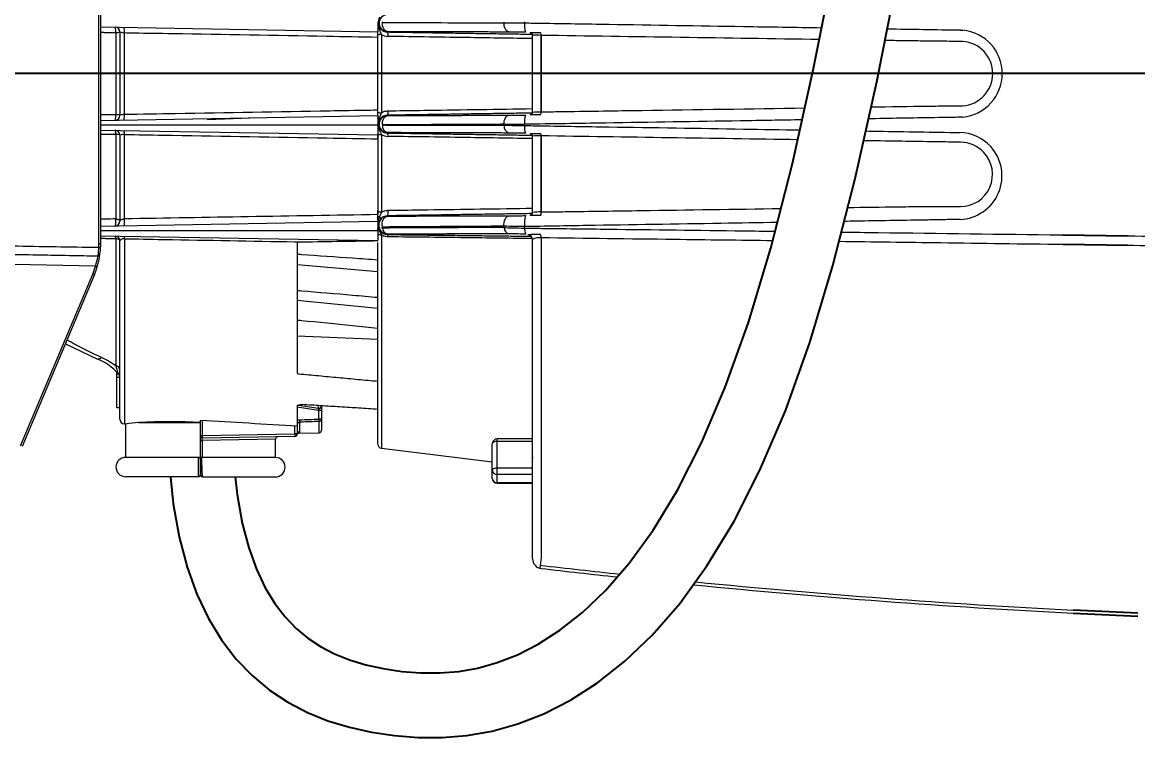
# Model space of a CAD drawing. Header units: inches. Extents: x 1 to 63.1, y 0.7 to 40.3.
# Drawn here: x 5.49 to 12.41, y 8.23 to 12.8 of the extents above; entities that cross this region are included whole.
import ezdxf

# ---------------------------------------------------------------- set-up
doc = ezdxf.new("R2010")
doc.units = ezdxf.units.IN
doc.header["$MEASUREMENT"] = 0
doc.linetypes.add('PHANTOM', pattern=[2.5, 1.25, -0.25, 0.25, -0.25, 0.25, -0.25])
doc.layers.add('DIM', color=1, linetype='Continuous')
doc.layers.add('OBJECT', color=7, linetype='Continuous')
doc.styles.add('Arial', font='arial.ttf')
doc.dimstyles.new('ANSI & Metric .40 Stacked', dxfattribs={"dimscale": 2.666667, "dimtxt": 0.4, "dimasz": 0.5, "dimexe": 0.4, "dimexo": 0.4, "dimgap": 0.133333, "dimtad": 0, "dimtih": 1, "dimtoh": 1, "dimzin": 4, "dimdsep": 46, "dimtxsty": 'Arial', "dimcen": 0.2, "dimadec": 0, "dimazin": 0, "dimtfac": 0.75, "dimtofl": 0, "dimtmove": 0, "dimatfit": 3, "dimfxl": 1, "dimtolj": 1, "dimtzin": 0, "dimarcsym": 0})
doc.dimstyles.new('ANSI .40', dxfattribs={"dimscale": 2.666667, "dimtxt": 0.4, "dimasz": 0.5, "dimexe": 0.4, "dimexo": 0.4, "dimgap": 0.2, "dimtad": 0, "dimtih": 1, "dimtoh": 1, "dimzin": 4, "dimdsep": 46, "dimtxsty": 'Arial', "dimcen": 0.2, "dimadec": 0, "dimazin": 0, "dimtfac": 0.75, "dimtofl": 0, "dimtmove": 0, "dimatfit": 3, "dimfxl": 1, "dimfrac": 1, "dimtolj": 1, "dimtzin": 0, "dimarcsym": 0})

# ---------------------------------------------------------------- blocks, each defined once
blk = doc.blocks.new('*D4')
at = {"layer": 'Defpoints', "color": 0, "transparency": 16777216}
for p in [(13.3715, 26.8592), (3.4215, 12.4782), (13.294, 12.4782)]:
    blk.add_point(p, dxfattribs=at)
at = {"layer": 'DIM', "color": 0, "lineweight": -2, "transparency": 16777216}
for p, q in [((12.9715, 26.8592), (3.0215, 26.8592)), ((3.4215, 26.3592), (3.4215, 20.4592)), ((3.4215, 12.9782), (3.4215, 18.8782)), ((12.894, 12.4782), (3.0215, 12.4782))]:
    blk.add_line(p, q, dxfattribs=at)
at = {"layer": 'DIM', "color": 0, "transparency": 16777216}
for points in [[(3.3381, 26.3592), (3.5048, 26.3592), (3.4215, 26.8592)], [(3.3381, 12.9782), (3.5048, 12.9782), (3.4215, 12.4782)]]:
    blk.add_solid(points, dxfattribs=at)
at = {"layer": 'DIM', "color": 0, "transparency": 16777216, "insert": (3.4215, 19.6687), "char_height": 0.4, "attachment_point": 5, "style": 'Arial'}
blk.add_mtext('\\A1;12.72-14.38\\P[323mm] - [365mm]', dxfattribs=at)
blk = doc.blocks.new('*D5')
at = {"layer": 'Defpoints', "color": 0, "transparency": 16777216}
for p in [(4.574, 12.4782), (13.294, 12.4782), (13.294, 6.8162)]:
    blk.add_point(p, dxfattribs=at)
at = {"layer": 'DIM', "color": 0, "lineweight": -2, "transparency": 16777216}
for p, q in [((4.574, 12.0782), (4.574, 6.4162)), ((13.294, 12.0782), (13.294, 6.4162)), ((5.074, 6.8162), (7.7509, 6.8162)), ((12.794, 6.8162), (10.1171, 6.8162))]:
    blk.add_line(p, q, dxfattribs=at)
at = {"layer": 'DIM', "color": 0, "transparency": 16777216}
for points in [[(5.074, 6.8996), (5.074, 6.7329), (4.574, 6.8162)], [(12.794, 6.8996), (12.794, 6.7329), (13.294, 6.8162)]]:
    blk.add_solid(points, dxfattribs=at)
at = {"layer": 'DIM', "color": 0, "transparency": 16777216, "char_height": 0.4, "attachment_point": 5, "style": 'Arial'}
for s, insert in [('\\A1;8.72', (8.934, 7.1538)), ('\\A1;[222mm]', (8.934, 6.4265))]:
    blk.add_mtext(s, dxfattribs=dict(at, insert=insert))
blk = doc.blocks.new('*D6')
at = {"layer": 'Defpoints', "color": 0, "transparency": 16777216}
for p in [(4.574, 12.4782), (21.2619, 9.8331), (21.2619, 5.3798)]:
    blk.add_point(p, dxfattribs=at)
at = {"layer": 'DIM', "color": 0, "lineweight": -2, "transparency": 16777216}
for p, q in [((4.574, 12.0782), (4.574, 4.9798)), ((21.2619, 9.4331), (21.2619, 4.9798)), ((5.074, 5.3798), (11.7348, 5.3798)), ((20.7619, 5.3798), (14.1011, 5.3798))]:
    blk.add_line(p, q, dxfattribs=at)
at = {"layer": 'DIM', "color": 0, "transparency": 16777216}
for points in [[(5.074, 5.4632), (5.074, 5.2965), (4.574, 5.3798)], [(20.7619, 5.4632), (20.7619, 5.2965), (21.2619, 5.3798)]]:
    blk.add_solid(points, dxfattribs=at)
at = {"layer": 'DIM', "color": 0, "transparency": 16777216, "char_height": 0.4, "attachment_point": 5, "style": 'Arial'}
for s, insert in [('\\A1;16.69', (12.9179, 5.7174)), ('\\A1;[424mm]', (12.9179, 4.9901))]:
    blk.add_mtext(s, dxfattribs=dict(at, insert=insert))
blk = doc.blocks.new('*D7')
at = {"layer": 'Defpoints', "color": 0, "transparency": 16777216}
for p in [(4.574, 12.4787), (39.3574, 5.4831), (39.3574, 3.9434)]:
    blk.add_point(p, dxfattribs=at)
at = {"layer": 'DIM', "color": 0, "lineweight": -2, "transparency": 16777216}
for p, q in [((4.574, 12.0787), (4.574, 3.5434)), ((39.3574, 5.0831), (39.3574, 3.5434)), ((5.074, 3.9434), (20.7826, 3.9434)), ((38.8574, 3.9434), (23.1488, 3.9434))]:
    blk.add_line(p, q, dxfattribs=at)
at = {"layer": 'DIM', "color": 0, "transparency": 16777216}
for points in [[(5.074, 4.0268), (5.074, 3.8601), (4.574, 3.9434)], [(38.8574, 4.0268), (38.8574, 3.8601), (39.3574, 3.9434)]]:
    blk.add_solid(points, dxfattribs=at)
at = {"layer": 'DIM', "color": 0, "transparency": 16777216, "char_height": 0.4, "attachment_point": 5, "style": 'Arial'}
for s, insert in [('\\A1;34.78', (21.9657, 4.2811)), ('\\A1;[884mm]', (21.9657, 3.5537))]:
    blk.add_mtext(s, dxfattribs=dict(at, insert=insert))
blk = doc.blocks.new('*D8')
at = {"layer": 'Defpoints', "color": 0, "transparency": 16777216}
for p in [(4.574, 12.4787), (41.3605, 5.4831), (41.3605, 2.507)]:
    blk.add_point(p, dxfattribs=at)
at = {"layer": 'DIM', "color": 0, "lineweight": -2, "transparency": 16777216}
for p, q in [((4.574, 12.0787), (4.574, 2.107)), ((41.3605, 5.0831), (41.3605, 2.107)), ((5.074, 2.507), (21.7841, 2.507)), ((40.8605, 2.507), (24.1504, 2.507))]:
    blk.add_line(p, q, dxfattribs=at)
at = {"layer": 'DIM', "color": 0, "transparency": 16777216}
for points in [[(5.074, 2.5904), (5.074, 2.4237), (4.574, 2.507)], [(40.8605, 2.5904), (40.8605, 2.4237), (41.3605, 2.507)]]:
    blk.add_solid(points, dxfattribs=at)
at = {"layer": 'DIM', "color": 0, "transparency": 16777216, "char_height": 0.4, "attachment_point": 5, "style": 'Arial'}
for s, insert in [('\\A1;36.79', (22.9672, 2.8447)), ('\\A1;[935mm]', (22.9672, 2.1173))]:
    blk.add_mtext(s, dxfattribs=dict(at, insert=insert))

msp = doc.modelspace()

# ---------------------------------------------------------------- linework, layer by layer
at = {"layer": 'DIM', "linetype": 'PHANTOM'}
msp.add_line((13.114, 12.4782), (2.9515, 12.4782), dxfattribs=at)
at = {"layer": 'OBJECT', "linetype": 'Continuous', "lineweight": 15}
for p, q in [((5.9628, 11.4213), (5.9628, 13.536)), ((5.974, 13.5317), (5.974, 11.4257)), ((5.974, 12.7682), (7.694, 12.7382)), ((6.094, 12.7366), (6.094, 12.2197)), ((7.7541, 12.7384), (7.7541, 12.7364)), ((8.477, 12.7925), (8.477, 12.7982)), ((8.6048, 12.7926), (8.6048, 12.8003)), ((6.0676, 12.733), (6.0676, 12.2233)), ((6.1214, 12.2242), (6.1214, 12.7322)), ((7.694, 12.2382), (7.694, 12.7181)), ((7.7159, 12.7207), (7.7159, 12.2356)), ((8.6393, 12.7309), (8.6393, 12.7314)), ((8.654, 12.24), (8.654, 12.7164)), ((8.7069, 12.241), (8.7069, 12.7153)), ((8.7072, 12.7153), (8.7072, 12.241)), ((5.974, 12.1881), (7.694, 12.2182)), ((6.9014, 12.2012), (6.634, 12.1918)), ((7.7541, 12.218), (7.7541, 12.2199)), ((8.6393, 12.225), (8.6393, 12.2254)), ((5.974, 12.1282), (7.694, 12.0982)), ((7.7541, 12.1123), (7.7541, 12.1099)), ((8.477, 12.1581), (8.477, 12.1638)), ((8.6048, 12.156), (8.6048, 12.1638)), ((6.0676, 12.1019), (6.0676, 11.5768)), ((6.094, 12.0966), (6.094, 11.5641)), ((6.1214, 11.5774), (6.1214, 12.1008)), ((7.694, 12.1049), (7.694, 11.6038)), ((7.7159, 12.1009), (7.7159, 11.6193)), ((8.6393, 12.1045), (8.6393, 12.105)), ((8.654, 11.616), (8.654, 12.09)), ((8.7069, 11.62), (8.7069, 12.0921)), ((8.7072, 12.0921), (8.7072, 11.62)), ((5.9716, 11.5325), (7.694, 11.5625)), ((7.7541, 11.5947), (7.754, 11.5965)), ((8.6393, 11.601), (8.6393, 11.6014)), ((8.477, 11.5238), (8.477, 11.5317)), ((8.6048, 11.5199), (8.6048, 11.5295)), ((5.974, 11.4726), (7.694, 11.4425)), ((6.0676, 11.4554), (6.0676, 10.6665)), ((6.094, 10.3356), (6.094, 11.441)), ((6.1214, 11.4541), (6.1214, 10.3057)), ((7.194, 11.4338), (7.194, 10.6229)), ((7.694, 10.1803), (7.694, 11.4314)), ((7.7159, 11.4774), (7.7159, 10.1555)), ((8.6244, 11.4789), (8.6244, 11.4791)), ((8.654, 9.5379), (8.654, 11.4491)), ((8.707, 11.4597), (8.707, 9.478)), ((5.9425, 11.2848), (5.2233, 11.2974)), ((7.194, 11.2939), (7.694, 11.2502)), ((5.4775, 10.1691), (5.9246, 11.2349)), ((5.9351, 11.2322), (5.4879, 10.1665)), ((7.194, 11.0735), (7.694, 11.0229)), ((5.7551, 10.8033), (5.9509, 10.7098)), ((7.194, 10.8529), (7.694, 10.8321)), ((6.074, 10.4082), (6.074, 10.6256)), ((6.074, 10.5957), (6.0938, 10.5957)), ((6.074, 10.4082), (6.094, 10.4082)), ((7.194, 10.4152), (7.194, 10.2433)), ((7.3249, 10.3887), (7.194, 10.4095)), ((7.2009, 10.4225), (7.3264, 10.4025)), ((7.3264, 10.4025), (7.3264, 10.4192)), ((7.344, 10.3883), (7.328, 10.3883)), ((7.328, 10.3354), (7.328, 10.3883)), ((7.344, 10.4162), (7.344, 10.4156)), ((7.344, 10.3883), (7.344, 10.2662)), ((6.2096, 10.3138), (6.594, 10.3138)), ((6.594, 10.0975), (6.594, 10.329)), ((6.6033, 10.3285), (6.6033, 10.2333)), ((7.2087, 10.3166), (7.2087, 10.2583)), ((7.344, 10.3354), (7.328, 10.3354)), ((7.3293, 10.2512), (7.3293, 10.3209)), ((6.1214, 10.3057), (6.129, 10.3051)), ((6.129, 10.3051), (6.129, 10.0982)), ((6.6033, 10.2333), (7.178, 10.2433)), ((7.178, 10.2433), (7.178, 10.295)), ((7.194, 10.2433), (7.178, 10.2433)), ((7.2081, 10.2491), (7.3293, 10.2512)), ((6.594, 10.2333), (6.6033, 10.2333)), ((6.594, 10.2033), (6.6042, 10.2033)), ((7.1793, 10.2283), (6.6042, 10.2183)), ((7.059, 10.2115), (6.6042, 10.2033)), ((6.6042, 10.2033), (6.6042, 10.0973)), ((7.059, 10.0973), (7.059, 10.2115)), ((8.404, 9.968), (8.404, 10.1826)), ((8.654, 10.2126), (8.434, 10.2126)), ((8.434, 9.938), (8.434, 10.2126)), ((8.654, 10.1976), (8.434, 10.1976)), ((7.7159, 10.1555), (8.404, 10.071)), ((6.579, 10.0982), (6.129, 10.0982)), ((6.599, 10.0973), (6.594, 10.0973)), ((6.594, 10.0973), (6.594, 10.0923)), ((7.059, 10.0973), (6.599, 10.0973)), ((6.579, 9.9782), (6.129, 9.9782)), ((6.6039, 9.9773), (7.059, 9.9773)), ((8.434, 10.033), (8.654, 10.033)), ((8.654, 9.9923), (8.434, 9.9923)), ((8.434, 9.9418), (8.654, 9.9418)), ((8.434, 9.938), (8.654, 9.938)), ((8.654, 9.469), (8.654, 9.4785))]:
    msp.add_line(p, q, dxfattribs=at)
at = {"layer": 'OBJECT'}
for p, q in [((11.9442, 11.4776), (12.3445, 11.4721)), ((12.3461, 11.4122), (11.9458, 11.4176)), ((12.4086, 9.1323), (12.0079, 9.1512)), ((12.0085, 9.1322), (12.4091, 9.1133))]:
    msp.add_line(p, q, dxfattribs=at)
for points in [[(6.809, 9.9773), (6.8208, 9.8671), (6.8525, 9.691), (6.893, 9.5371), (6.9411, 9.4039), (6.9952, 9.2897), (7.0545, 9.1921), (7.1184, 9.1089), (7.1867, 9.0378), (7.26, 8.9769), (7.3391, 8.9246), (7.4248, 8.8799), (7.5179, 8.8423), (7.6187, 8.8116), (7.7271, 8.7879), (7.8423, 8.7711), (7.9604, 8.7619), (8.0783, 8.7614), (8.1961, 8.7708), (8.3146, 8.7915), (8.4353, 8.825), (8.5596, 8.8735), (8.6888, 8.9398), (8.8237, 9.0266), (8.9634, 9.1364), (9.1067, 9.2729), (9.2533, 9.4413), (9.4023, 9.6466), (9.5525, 9.8941), (9.7023, 10.1884), (9.8499, 10.534), (9.9936, 10.9352), (10.1323, 11.3965), (10.2668, 11.9207), (10.398, 12.5091), (10.5272, 13.163)], [(6.4065, 9.9782), (6.4245, 9.8103), (6.4615, 9.6045), (6.5106, 9.418), (6.5712, 9.25), (6.6425, 9.0996), (6.7239, 8.9657), (6.8145, 8.8477), (6.9138, 8.7444), (7.021, 8.6553), (7.1356, 8.5794), (7.2569, 8.5161), (7.3845, 8.4646), (7.5175, 8.4241), (7.6555, 8.3939), (7.7978, 8.3733), (7.9439, 8.3618), (8.0935, 8.3612), (8.2465, 8.3734), (8.4027, 8.4007), (8.5619, 8.4449), (8.724, 8.5082), (8.8888, 8.5927), (9.0561, 8.7003), (9.2256, 8.8336), (9.3962, 8.9961), (9.5667, 9.1919), (9.7359, 9.425), (9.9024, 9.6993), (10.065, 10.0189), (10.2226, 10.3878), (10.3738, 10.81), (10.5179, 11.2891), (10.656, 11.8274), (10.7896, 12.4268), (10.9205, 13.0892)]]:
    msp.add_lwpolyline(points, dxfattribs=at)
at = {"layer": 'OBJECT', "linetype": 'Continuous', "lineweight": 15, "flags": 128}
for points in [[(7.7541, 12.7384), (7.7474, 12.7397), (7.7409, 12.7432), (7.7351, 12.7488), (7.7301, 12.7561), (7.7261, 12.7648), (7.7234, 12.7747), (7.722, 12.7852), (7.722, 12.796)], [(8.5091, 12.7359), (8.5025, 12.7373), (8.4961, 12.7407), (8.4903, 12.7461), (8.4854, 12.7532), (8.4814, 12.7618), (8.4786, 12.7715), (8.4771, 12.7819), (8.477, 12.7925)], [(8.6417, 12.7307), (8.6411, 12.7307), (8.6414, 12.7307), (8.642, 12.7306), (8.643, 12.7303), (8.6454, 12.7294), (8.6484, 12.7276), (8.6491, 12.7268)], [(7.694, 12.2001), (7.6942, 12.201), (7.6947, 12.2019), (7.6956, 12.2029), (7.6969, 12.2037), (7.6985, 12.2045), (7.7004, 12.2053), (7.7026, 12.206), (7.705, 12.2065)], [(7.722, 12.1603), (7.722, 12.1711), (7.7234, 12.1816), (7.7261, 12.1915), (7.7301, 12.2003), (7.7351, 12.2075), (7.7409, 12.2131), (7.7474, 12.2166), (7.7541, 12.218)], [(8.477, 12.1638), (8.4771, 12.1744), (8.4786, 12.1848), (8.4814, 12.1945), (8.4854, 12.2031), (8.4903, 12.2102), (8.4961, 12.2156), (8.5025, 12.2191), (8.5091, 12.2204)], [(7.694, 11.6284), (7.6944, 11.6268), (7.6956, 11.6252), (7.6976, 11.6237), (7.7003, 11.6223), (7.7036, 11.6212), (7.7074, 11.6203), (7.7115, 11.6196), (7.7159, 11.6193)], [(6.0676, 11.5768), (6.073, 11.5763), (6.078, 11.5754), (6.0825, 11.5742), (6.0865, 11.5726), (6.0897, 11.5707), (6.092, 11.5686), (6.0935, 11.5664), (6.094, 11.5641)], [(7.705, 11.5905), (7.7068, 11.5882), (7.7083, 11.5859), (7.7095, 11.5837), (7.7104, 11.5817), (7.7109, 11.5798), (7.7111, 11.5782), (7.7109, 11.5768), (7.7103, 11.5756)], [(7.722, 11.5268), (7.7205, 11.5387), (7.7208, 11.5508), (7.723, 11.5624), (7.7269, 11.5729), (7.7322, 11.5819), (7.7388, 11.5887), (7.7462, 11.5931), (7.7541, 11.5947)], [(8.477, 11.5317), (8.476, 11.5433), (8.4768, 11.5549), (8.4791, 11.566), (8.483, 11.576), (8.4882, 11.5845), (8.4946, 11.5909), (8.5016, 11.595), (8.5091, 11.5966)], [(5.974, 11.4257), (5.9738, 11.4247), (5.9731, 11.4239), (5.972, 11.4231), (5.9706, 11.4224), (5.9689, 11.4218), (5.967, 11.4215), (5.9649, 11.4213), (5.9628, 11.4213)], [(6.0676, 11.4554), (6.073, 11.4549), (6.078, 11.4539), (6.0825, 11.4524), (6.0865, 11.4506), (6.0897, 11.4485), (6.092, 11.4461), (6.0935, 11.4436), (6.094, 11.441)], [(7.694, 11.4881), (7.6944, 11.4862), (7.6956, 11.4843), (7.6976, 11.4825), (7.7003, 11.481), (7.7036, 11.4796), (7.7074, 11.4786), (7.7115, 11.4778), (7.7159, 11.4774)], [(5.9736, 11.4052), (5.9733, 11.4043), (5.9726, 11.4034), (5.9716, 11.4026), (5.9701, 11.402), (5.9684, 11.4015), (5.9665, 11.4012), (5.9645, 11.4011), (5.9624, 11.4012)], [(8.434, 10.1976), (8.4281, 10.1973), (8.4225, 10.1965), (8.4173, 10.1951), (8.4128, 10.1932), (8.409, 10.191), (8.4063, 10.1884), (8.4046, 10.1855), (8.404, 10.1826)], [(8.404, 10.018), (8.4046, 10.021), (8.4063, 10.0238), (8.409, 10.0264), (8.4128, 10.0287), (8.4173, 10.0305), (8.4225, 10.0319), (8.4281, 10.0328), (8.434, 10.033)]]:
    msp.add_lwpolyline(points, dxfattribs=at)
at = {"layer": 'OBJECT', "linetype": 'Continuous', "lineweight": 15}
for centre, radius, start, end in [((7.7854, 12.7888), 0.0894, 154.10744, 205.89256), ((7.7546, 12.7914), 0.0547, 142.86672, 217.23108), ((7.755, 12.7912), 0.0529, 90.99437, 269.00566), ((6.064, 12.7366), 0.03, 0, 89), ((5.9956, 12.7432), 0.0728, 351.93303, 18.72217), ((6.0736, 12.7879), 0.0552, 263.83706, 291.70891), ((6.1166, 12.7893), 0.0573, 246.75799, 274.78168), ((6.0232, 12.7428), 0.0988, 353.79606, 13.34978), ((7.6973, 12.7616), 0.0141, 303.07304, 346.37546), ((7.7549, 12.7914), 0.055, 216.99996, 269.17844), ((7.722, 12.7964), 0.000367, 90.87425, 269.13014), ((7.6955, 12.717), 0.0618, 352.53316, 18.33084), ((8.737, 12.7756), 0.1333, 172.70588, 197.78278), ((11.297, 12.4782), 0.2711, 275.69795, 84.30205), ((7.711, 12.6685), 0.0524, 84.56359, 108.89874), ((7.7579, 12.7895), 0.0806, 238.63892, 269.16019), ((8.6749, 11.5868), 1.1451, 88.47608, 91.78421), ((8.639, 12.7164), 0.015, 0.00426, 89.00462), ((8.639, 12.7159), 0.015, 47.34793, 89.001), ((8.639, 12.7159), 0.015, 0.00118, 47.34799), ((8.5383, 5.3782), 7.3391, 88.68353, 89.09647), ((8.6751, 12.7199), 0.0324, 351.87017, 20.9684), ((8.6699, 12.72), 0.0373, 352.78065, 17.93848), ((8.7051, 12.9008), 0.1855, 270.53967, 270.63294), ((11.3089, 12.4782), 0.2001, 273.92589, 86.07411), ((5.9956, 12.2131), 0.0728, 341.27783, 8.06697), ((6.064, 12.2197), 0.03, 271, 0), ((6.0736, 12.1684), 0.0552, 68.29109, 96.16294), ((6.1177, 12.1606), 0.0637, 86.64825, 111.81209), ((6.0232, 12.2135), 0.0988, 346.65022, 6.20394), ((7.711, 12.2878), 0.0524, 251.10126, 275.43641), ((7.7859, 12.1675), 0.0898, 154.2462, 205.7538), ((7.7546, 12.1649), 0.0548, 142.77715, 217.12504), ((7.755, 12.1651), 0.0529, 90.99434, 269.00563), ((7.6973, 12.1947), 0.0141, 13.62454, 56.92696), ((7.7549, 12.165), 0.055, 90.82213, 142.99946), ((7.6955, 12.2394), 0.0618, 341.66916, 7.46684), ((8.737, 12.1807), 0.1333, 162.21722, 187.29412), ((8.639, 12.24), 0.015, 270.99538, 359.99574), ((8.639, 12.2404), 0.015, 270.9982, 325.62699), ((8.6742, 13.0455), 0.8213, 267.56332, 272.17639), ((8.6394, 12.2395), 0.014, 277.32265, 327.64784), ((8.639, 12.2404), 0.015, 325.6282, 359.9995), ((8.539, 19.5383), 7.2992, 270.9024, 271.3176), ((8.6751, 12.2364), 0.0324, 339.0316, 8.12983), ((8.6699, 12.2363), 0.0373, 342.06152, 7.21935), ((8.7051, 12.0555), 0.1855, 89.36706, 89.46033), ((6.064, 12.0966), 0.03, 0, 89), ((6.0174, 12.1081), 0.0506, 352.99384, 21.46955), ((6.0519, 12.1075), 0.0698, 354.54521, 15.09238), ((7.7081, 12.1425), 0.0144, 189.56784, 257.20933), ((7.7188, 12.1113), 0.0221, 111.00876, 128.87338), ((7.7549, 12.1649), 0.055, 216.90256, 269.17422), ((7.722, 12.16), 0.000367, 90.90048, 269.09514), ((7.7664, 12.1552), 0.0446, 174.34523, 254.00451), ((8.5218, 12.1531), 0.0451, 173.56853, 253.67942), ((8.7103, 12.144), 0.1062, 173.47868, 199.31224), ((11.3005, 11.8486), 0.2644, 42.00024, 88.98378), ((6.0734, 12.0625), 0.0399, 58.90527, 98.30713), ((6.1135, 12.0614), 0.0402, 78.63575, 118.94486), ((7.7111, 12.1363), 0.0358, 241.40718, 277.78469), ((7.7579, 12.1697), 0.0806, 238.62681, 269.13401), ((7.7123, 12.0941), 0.0447, 353.53882, 20.73774), ((8.675, 10.9649), 1.1406, 88.4761, 91.79727), ((8.639, 12.09), 0.015, 0.00426, 89.00462), ((8.639, 12.0895), 0.015, 47.22099, 89.001), ((8.64, 12.0921), 0.0123, 42.6808, 84.76119), ((8.639, 12.0895), 0.015, 0.00118, 47.22103), ((8.6904, 11.8361), 0.2565, 86.3192, 98.16436), ((8.6821, 12.0952), 0.0253, 352.78392, 23.04058), ((8.6779, 12.0953), 0.0291, 353.54883, 19.67956), ((8.7051, 11.9781), 0.114, 88.96969, 89.1215), ((11.3069, 11.8511), 0.2019, 43.17739, 89.28421), ((11.2965, 11.8444), 0.2702, 272.13233, 42.07417), ((11.3084, 11.8529), 0.1996, 269.93679, 43.10852), ((7.685, 11.6189), 0.0726, 342.0235, 9.20284), ((5.9836, 11.5615), 0.0854, 341.2821, 10.32908), ((6.064, 11.5641), 0.03, 271, 0), ((6.008, 11.5618), 0.1145, 346.49587, 7.85545), ((7.7032, 11.5451), 0.0454, 87.76178, 101.68604), ((7.7913, 11.546), 0.0971, 152.74248, 207.25752), ((7.7543, 11.5384), 0.0576, 139.75778, 219.95259), ((7.755, 11.539), 0.0557, 90.94817, 269.03558), ((7.7549, 11.5384), 0.058, 90.80729, 140.16877), ((8.7559, 11.552), 0.1527, 162.64445, 188.46336), ((8.639, 11.6164), 0.015, 270.99538, 359.99574), ((8.639, 11.616), 0.015, 270.99538, 359.99574), ((8.6747, 12.3878), 0.7877, 267.41893, 272.22907), ((8.6394, 11.6156), 0.0141, 277.54968, 327.6621), ((8.6431, 11.615), 0.0107, 319.56162, 7.39919), ((8.7016, 11.3416), 0.2785, 88.91183, 99.84193), ((8.6701, 11.6138), 0.0376, 339.72354, 9.47235), ((8.6641, 11.6137), 0.0433, 342.59713, 8.3892), ((8.7051, 11.5687), 0.0514, 87.71097, 88.04802), ((7.7129, 11.5187), 0.0189, 182.93249, 245.30744), ((7.7074, 11.4968), 0.00532, 59.39276, 117.18694), ((7.7549, 11.5384), 0.058, 219.54303, 269.17403), ((7.722, 11.5235), 0.0033, 90.86754, 265.99113), ((9.6378, -309.9792), 321.5052, 90.206872, 90.341465), ((7.7623, 11.523), 0.0406, 183.96688, 258.3488), ((8.5187, 11.5244), 0.0417, 180.80822, 256.97318), ((8.6799, 11.5122), 0.0755, 174.18401, 202.68793), ((6.064, 11.441), 0.03, 0, 89), ((6.0418, 11.4583), 0.0261, 353.63787, 29.12104), ((6.085, 11.4574), 0.0365, 354.79014, 20.18723), ((7.7307, 11.4687), 0.026, 354.29903, 26.50573), ((8.6731, 10.1247), 1.3552, 88.69546, 92.05884), ((8.624, 11.4491), 0.03, 0.00428, 89.1823), ((8.6238, 11.4488), 0.0302, 359.70404, 88.87755), ((8.6956, 11.3791), 0.0814, 81.9287, 120.71381), ((8.6667, 11.4637), 0.0405, 354.34157, 23.11838), ((5.474, 11.4257), 0.5, 337.24, 357.65487), ((5.959, 11.3559), 0.01, 269, 351.81761), ((5.4728, 11.4245), 0.49, 337.24, 343.44278), ((4.983, 11.5746), 1.0022, 343.19179, 346.80908), ((5.9507, 11.3027), 0.0197, 245.23096, 277.50519), ((5.9342, 11.2507), 0.0185, 238.74932, 272.6715), ((5.8383, 10.4095), 0.3203, 39.733, 69.49841), ((5.9589, 10.7368), 0.0282, 253.43258, 317.54924), ((6.0665, 10.6391), 0.0275, 4.01383, 87.71145), ((6.064, 10.5922), 0.03, 0.03208, 43.1668), ((7.2088, 10.4089), 0.1178, 350.1014, 356.70511), ((7.3293, 10.4162), 0.0279, 260.93766, 267.38819), ((7.3269, 10.4196), 0.0172, 268.51205, 5.2985), ((7.3284, 10.4179), 0.0156, 262.76709, 1.08359), ((7.3294, 10.4165), 0.0146, 258.3809, 356.6686), ((7.3394, 10.4023), 0.013, 179.29849, 180.70151), ((7.2779, 10.3897), 0.0502, 358.4892, 14.40212), ((6.124, 10.3356), 0.03, 180, 265), ((6.4074, 8.1054), 2.2172, 95.11823, 97.21284), ((6.4018, 6.7117), 3.6072, 86.94555, 93.05445), ((7.2105, 10.3002), 0.0165, 96.16608, 181.6213), ((7.3002, 10.3318), 0.0927, 180.42585, 189.4508), ((7.4213, 10.3361), 0.0933, 180.46468, 189.42218), ((7.3292, 10.3356), 0.0148, 270.06621, 359.07933), ((7.2355, 10.2406), 0.0575, 177.27291, 192.30055), ((7.179, 10.2433), 0.015, 271, 0), ((7.2071, 10.2344), 0.0145, 86.02597, 159.8874), ((7.209, 10.2433), 0.015, 90.87728, 179.88237), ((7.329, 10.2662), 0.015, 271, 0), ((6.604, 10.2283), 0.01, 180, 271), ((6.6853, 10.2303), 0.082, 177.93903, 188.44843), ((6.3186, 10.2099), 0.2857, 358.66912, 1.67671), ((7.074, 10.2115), 0.015, 91, 181.2172), ((7.719, 10.1803), 0.025, 180, 263), ((8.434, 10.1826), 0.03, 90, 180), ((6.129, 10.0382), 0.06, 90, 270), ((9.321, 10.0382), 2.7427, 178.74648, 181.25352), ((6.579, 10.0832), 0.015, 359.99999, 89.99753), ((6.599, 10.0923), 0.00497, 89.61573, 180.39306), ((7.059, 10.0373), 0.06, 270, 90), ((6.579, 9.9932), 0.015, 270, 0), ((6.6045, 9.9881), 0.0105, 179.32799, 266.50288), ((8.432, 10.0204), 0.0281, 184.73619, 274.05856), ((8.434, 9.968), 0.03, 180, 270), ((8.4322, 9.9701), 0.0283, 184.08327, 273.57054), ((8.714, 9.469), 0.06, 180, 263.32684), ((16.396, 8.5647), 7.7431, 173.22641, 173.72696), ((14.587, 59.5857), 50.5004, 263.30723, 263.87048), ((14.594, 59.7262), 50.66, 263.32684, 263.86442), ((14.594, 59.7262), 50.66, 264.40053, 267.07453), ((14.587, 59.5857), 50.5004, 264.40559, 267.07262)]:
    msp.add_arc(centre, radius, start, end, dxfattribs=at)
for centre, major_axis, ratio, start_param, end_param in [((23.9053, 12.4782), (30.3646, 0), 0.08615, 4.105744, 4.129601), ((-10.6975, 12.4381), (37.4371, 0), 0.064085, 5.211071, 5.21474)]:
    msp.add_ellipse(centre, major_axis=major_axis, ratio=ratio, start_param=start_param, end_param=end_param, dxfattribs=at)
for points, degree in [([(5.974, 12.7346), (6.0676, 12.733)], 1), ([(7.694, 12.7181), (7.694, 12.7382)], 1), ([(8.5091, 12.7359), (7.7541, 12.7384)], 1), ([(7.7541, 12.7364), (8.6522, 12.7227)], 1), ([(10.8547, 12.7563), (11.0049, 12.7538), (11.1551, 12.7514), (11.3052, 12.7489)], 3), ([(11.3052, 12.7489), (11.3239, 12.7479)], 1), ([(10.4337, 12.6897), (9.8582, 12.6982), (9.2827, 12.7068), (8.7072, 12.7153)], 3), ([(11.3226, 12.6778), (11.3086, 12.6783)], 1), ([(10.755, 12.2714), (10.8714, 12.2732), (10.9877, 12.2749), (11.1041, 12.2766)], 3), ([(11.3086, 12.2781), (11.3226, 12.2785)], 1), ([(7.6917, 12.1996), (7.694, 12.1995)], 1), ([(8.6499, 12.2336), (7.7541, 12.2199)], 1), ([(7.7541, 12.218), (8.5091, 12.2204)], 1), ([(11.3239, 12.2084), (11.3052, 12.2075)], 1), ([(8.5091, 12.1098), (7.7541, 12.1123)], 1), ([(5.974, 12.1036), (6.0676, 12.1019)], 1), ([(7.7541, 12.1099), (8.6523, 12.0962)], 1), ([(10.2997, 12.0681), (9.7689, 12.0761), (9.238, 12.0841), (8.7072, 12.0921)], 3), ([(11.3094, 12.053), (11.2774, 12.0534)], 1), ([(10.6099, 11.6478), (10.7132, 11.6493), (10.8165, 11.6508), (10.9197, 11.6523)], 3), ([(11.1868, 11.6537), (11.3081, 11.6533)], 1), ([(7.694, 11.5918), (7.6977, 11.5916)], 1), ([(7.694, 11.5734), (7.694, 11.5896)], 1), ([(8.6491, 11.61), (7.754, 11.5965)], 1), ([(7.7541, 11.5947), (8.5091, 11.5966)], 1), ([(5.9624, 11.4012), (5.9628, 11.4213)], 1), ([(5.974, 11.4257), (5.9736, 11.4052)], 1), ([(5.974, 11.4571), (6.0676, 11.4554)], 1), ([(7.194, 11.4338), (7.2295, 11.4344)], 1), ([(7.7541, 11.4833), (7.754, 11.4803)], 1), ([(7.754, 11.4803), (8.6453, 11.4696)], 1), ([(8.5093, 11.4838), (7.7541, 11.4833)], 1), ([(12.3445, 11.4721), (12.5879, 11.4688), (12.8313, 11.4655), (13.0748, 11.4621)], 3), ([(5.9588, 11.3459), (5.2379, 11.3585)], 1), ([(6.0862, 10.6158), (6.0874, 10.6137)], 1), ([(7.2037, 10.6164), (7.694, 10.5707)], 1), ([(7.694, 10.3961), (7.2231, 10.4257)], 1), ([(6.599, 10.0973), (6.5991, 10.0951)], 1), ([(6.6039, 9.9781), (6.6039, 9.9786)], 1)]:
    msp.add_open_spline(points, degree=degree, dxfattribs=at)
for points, knots in [([(7.694, 12.7982), (7.694, 12.7919), (7.694, 12.779), (7.694, 12.7612), (7.694, 12.7472), (7.694, 12.7394), (7.694, 12.7385), (7.694, 12.7382)], [0, 0, 0, 0, 0.19834, 0.412972, 0.627088, 0.843128, 1, 1, 1, 1]), ([(7.694, 12.7053), (7.694, 12.7086), (7.694, 12.7154), (7.694, 12.7248), (7.694, 12.7323), (7.694, 12.7372), (7.694, 12.7379), (7.694, 12.7382)], [0, 0, 0, 0, 0.201236, 0.402473, 0.603771, 0.805625, 1, 1, 1, 1]), ([(7.705, 12.7498), (7.7064, 12.7461), (7.71, 12.7364), (7.7137, 12.7267), (7.7159, 12.7207)], [0, 0, 0, 0, 0.385361, 1, 1, 1, 1]), ([(7.722, 12.796), (7.7491, 12.7959), (7.8846, 12.7952), (8.1363, 12.794), (8.3609, 12.793), (8.477, 12.7925)], [0, 0, 0, 0, 0.107776, 0.53888, 1, 1, 1, 1]), ([(8.477, 12.7925), (8.4923, 12.7927), (8.5306, 12.7931), (8.577, 12.7927), (8.6048, 12.7926)], [0, 0, 0, 0, 0.401221, 1, 1, 1, 1]), ([(8.6101, 12.7349), (8.5881, 12.7352), (8.5514, 12.7357), (8.5212, 12.7359), (8.5091, 12.7359)], [0, 0, 0, 0, 0.598696, 1, 1, 1, 1]), ([(8.6048, 12.7926), (8.6395, 12.792), (8.8132, 12.7893), (9.2653, 12.7821), (9.845, 12.7728), (10.286, 12.7656), (10.4482, 12.763)], [0, 0, 0, 0, 0.038703, 0.1935163, 0.5031947, 0.6831604, 0.6831604, 0.6831604, 0.6831604]), ([(6.1214, 12.7322), (6.1413, 12.7318), (6.2409, 12.7301), (6.6591, 12.723), (7.1634, 12.7143), (7.588, 12.7071), (7.694, 12.7053)], [0, 0, 0, 0, 0.037994, 0.189972, 0.797883, 1, 1, 1, 1]), ([(8.654, 12.6955), (8.5258, 12.6974), (8.2267, 12.7019), (7.9276, 12.7064), (7.7567, 12.7089)], [0, 0, 0, 0, 0.428526, 1, 1, 1, 1]), ([(8.6412, 12.7307), (8.6407, 12.7307), (8.6394, 12.7308), (8.6393, 12.7309), (8.6393, 12.7309)], [0, 0, 0, 0, 0.370207, 1, 1, 1, 1]), ([(11.1041, 12.6797), (11.0942, 12.6798), (11.0447, 12.6806), (10.9568, 12.6819), (10.8788, 12.683), (10.8404, 12.6836)], [0, 0, 0, 0, 0.0123915, 0.0619574, 0.1100135, 0.1100135, 0.1100135, 0.1100135]), ([(11.3086, 12.6783), (11.264, 12.6783), (11.1959, 12.6784), (11.1277, 12.6794), (11.1041, 12.6797)], [0, 0, 0, 0, 0.653616, 1, 1, 1, 1]), ([(7.694, 12.2511), (7.6741, 12.2507), (7.5745, 12.249), (7.1562, 12.2419), (6.6519, 12.2332), (6.2273, 12.226), (6.1214, 12.2242)], [0, 0, 0, 0, 0.037994, 0.189972, 0.797883, 1, 1, 1, 1]), ([(7.694, 12.2182), (7.694, 12.2185), (7.694, 12.2192), (7.694, 12.2244), (7.694, 12.232), (7.694, 12.2413), (7.694, 12.2479), (7.694, 12.2511)], [0, 0, 0, 0, 0.203185, 0.40639, 0.609063, 0.81092, 1, 1, 1, 1]), ([(7.7567, 12.2474), (7.7732, 12.2476), (7.8559, 12.2489), (8.155, 12.2534), (8.4376, 12.2576), (8.654, 12.2609)], [0, 0, 0, 0, 0.055289, 0.276444, 1, 1, 1, 1]), ([(8.7072, 12.241), (8.7171, 12.2411), (8.7666, 12.2419), (8.9745, 12.245), (9.5101, 12.2529), (10.0061, 12.2603), (10.3437, 12.2653)], [0, 0, 0, 0, 0.0123915, 0.0619574, 0.2602213, 0.6827623, 0.6827623, 0.6827623, 0.6827623]), ([(11.1041, 12.2766), (11.1486, 12.2772), (11.2168, 12.278), (11.285, 12.2781), (11.3086, 12.2781)], [0, 0, 0, 0, 0.653613, 1, 1, 1, 1]), ([(6.0676, 12.2233), (6.0478, 12.223), (6.0166, 12.2224), (5.9854, 12.2219), (5.974, 12.2217)], [0, 0, 0, 0, 0.635541, 1, 1, 1, 1]), ([(7.694, 12.2169), (7.694, 12.2201), (7.694, 12.2271), (7.694, 12.2343), (7.694, 12.2382)], [0, 0, 0, 0, 0.458218, 1, 1, 1, 1]), ([(7.694, 12.2182), (7.694, 12.2176), (7.694, 12.2164), (7.694, 12.2068), (7.694, 12.1919), (7.694, 12.1748), (7.694, 12.1631), (7.694, 12.1582)], [0, 0, 0, 0, 0.19834, 0.412972, 0.627088, 0.843128, 1, 1, 1, 1]), ([(7.7159, 12.2356), (7.715, 12.233), (7.7115, 12.2233), (7.7077, 12.2136), (7.705, 12.2065)], [0, 0, 0, 0, 0.265775, 1, 1, 1, 1]), ([(7.7159, 12.2356), (7.7206, 12.2381), (7.7332, 12.245), (7.7476, 12.2465), (7.7567, 12.2474)], [0, 0, 0, 0, 0.367572, 1, 1, 1, 1]), ([(8.5091, 12.2204), (8.5277, 12.2205), (8.5587, 12.2207), (8.5954, 12.2212), (8.6101, 12.2214)], [0, 0, 0, 0, 0.598724, 1, 1, 1, 1]), ([(10.3272, 12.1914), (10.1996, 12.1893), (9.7932, 12.1827), (9.2189, 12.1735), (8.7728, 12.1664), (8.6048, 12.1638)], [0.3616138, 0.3616138, 0.3616138, 0.3616138, 0.5031946, 0.8128728, 1, 1, 1, 1]), ([(8.6393, 12.2254), (8.6393, 12.2255), (8.6394, 12.2255), (8.6411, 12.2256), (8.6412, 12.2256)], [0, 0, 0, 0, 0.951351, 1, 1, 1, 1]), ([(11.3052, 12.2075), (11.2703, 12.2069), (11.0957, 12.204), (10.9069, 12.2009), (10.753, 12.1983), (10.7386, 12.1981)], [0, 0, 0, 0, 0.038703, 0.1935163, 0.2094173, 0.2094173, 0.2094173, 0.2094173]), ([(7.694, 12.1582), (7.2841, 12.1582), (6.8331, 12.1582), (6.3412, 12.1582), (6.2182, 12.1582), (6.0957, 12.1582), (6.0144, 12.1582), (5.974, 12.1582)], [0, 0, 0, 0, 0.71491, 0.786401, 0.857893, 0.929384, 1, 1, 1, 1]), ([(7.694, 12.1582), (7.694, 12.1519), (7.694, 12.139), (7.694, 12.1212), (7.694, 12.1072), (7.694, 12.0994), (7.694, 12.0985), (7.694, 12.0982)], [0, 0, 0, 0, 0.19834, 0.412972, 0.627088, 0.843128, 1, 1, 1, 1]), ([(7.705, 12.1285), (7.7064, 12.125), (7.7101, 12.116), (7.7137, 12.1066), (7.7159, 12.1009)], [0, 0, 0, 0, 0.384162, 1, 1, 1, 1]), ([(8.477, 12.1638), (8.4499, 12.1637), (8.3142, 12.1631), (8.0624, 12.162), (7.838, 12.1609), (7.722, 12.1603)], [0, 0, 0, 0, 0.107776, 0.53888, 1, 1, 1, 1]), ([(7.722, 12.1596), (7.7491, 12.1595), (7.8847, 12.1593), (8.1363, 12.1589), (8.361, 12.1584), (8.477, 12.1581)], [0, 0, 0, 0, 0.10781, 0.539052, 1, 1, 1, 1]), ([(8.6048, 12.1638), (8.5862, 12.1636), (8.5397, 12.1632), (8.5005, 12.1636), (8.477, 12.1638)], [0, 0, 0, 0, 0.401355, 1, 1, 1, 1]), ([(8.477, 12.1581), (8.4925, 12.1579), (8.5307, 12.1571), (8.5771, 12.1564), (8.6048, 12.156)], [0, 0, 0, 0, 0.404079, 1, 1, 1, 1]), ([(8.6048, 12.156), (8.6395, 12.1555), (8.8133, 12.1528), (9.2655, 12.1458), (9.8003, 12.1373), (10.1963, 12.131), (10.3133, 12.1291)], [0, 0, 0, 0, 0.0387137, 0.19357, 0.5033338, 0.6332303, 0.6332303, 0.6332303, 0.6332303]), ([(10.7218, 12.1225), (10.7477, 12.122), (10.9421, 12.1189), (11.1367, 12.1157), (11.3052, 12.1129)], [0.784333, 0.784333, 0.784333, 0.784333, 0.8130977, 1, 1, 1, 1]), ([(6.1214, 12.1008), (6.1413, 12.1005), (6.2409, 12.0988), (6.6593, 12.0915), (7.1636, 12.0827), (7.5882, 12.0753), (7.694, 12.0734)], [0, 0, 0, 0, 0.038008, 0.190039, 0.798163, 1, 1, 1, 1]), ([(7.694, 12.0734), (7.694, 12.0767), (7.694, 12.0832), (7.694, 12.0911), (7.694, 12.0965), (7.694, 12.0981), (7.694, 12.0982), (7.694, 12.0982)], [0, 0, 0, 0, 0.240895, 0.481776, 0.723046, 0.965176, 1, 1, 1, 1]), ([(8.654, 12.0753), (8.5257, 12.0773), (8.2266, 12.0819), (7.9275, 12.0865), (7.7567, 12.0891)], [0, 0, 0, 0, 0.428898, 1, 1, 1, 1]), ([(8.6101, 12.1088), (8.5882, 12.1091), (8.5515, 12.1096), (8.5213, 12.1098), (8.5091, 12.1098)], [0, 0, 0, 0, 0.595826, 1, 1, 1, 1]), ([(8.6412, 12.1043), (8.6407, 12.1044), (8.6394, 12.1044), (8.6393, 12.1045), (8.6393, 12.1045)], [0, 0, 0, 0, 0.358781, 1, 1, 1, 1]), ([(11.2774, 12.0534), (11.2675, 12.0536), (11.2179, 12.0543), (11.0283, 12.0572), (10.8485, 12.0599), (10.7083, 12.062)], [0, 0, 0, 0, 0.0115594, 0.057797, 0.2214148, 0.2214148, 0.2214148, 0.2214148]), ([(7.694, 11.5896), (7.694, 11.5981), (7.694, 11.6113), (7.694, 11.6239), (7.694, 11.6284)], [0, 0, 0, 0, 0.635084, 1, 1, 1, 1]), ([(7.7159, 11.6193), (7.7205, 11.6216), (7.7329, 11.6281), (7.7474, 11.6296), (7.7567, 11.6305)], [0, 0, 0, 0, 0.363916, 1, 1, 1, 1]), ([(7.7567, 11.6305), (7.7732, 11.6307), (7.8557, 11.6319), (8.1548, 11.6362), (8.4374, 11.6403), (8.654, 11.6435)], [0, 0, 0, 0, 0.055202, 0.27601, 1, 1, 1, 1]), ([(8.7072, 11.62), (8.7171, 11.6201), (8.7665, 11.6209), (8.9741, 11.6239), (9.4603, 11.631), (9.9069, 11.6375), (10.1952, 11.6417)], [0, 0, 0, 0, 0.0134088, 0.0670439, 0.2815842, 0.6725838, 0.6725838, 0.6725838, 0.6725838]), ([(10.9197, 11.6523), (10.9643, 11.6529), (11.0532, 11.654), (11.1423, 11.6538), (11.1868, 11.6537)], [0, 0, 0, 0, 0.500172, 1, 1, 1, 1]), ([(6.0676, 11.5768), (6.0479, 11.5765), (6.0166, 11.576), (5.9854, 11.5755), (5.974, 11.5753)], [0, 0, 0, 0, 0.634031, 1, 1, 1, 1]), ([(6.094, 11.5641), (6.0944, 11.5657), (6.0951, 11.5687), (6.101, 11.5728), (6.1092, 11.5757), (6.1163, 11.577), (6.1201, 11.5773), (6.1211, 11.5774), (6.1214, 11.5774)], [0, 0, 0, 0, 0.279064, 0.547769, 0.784502, 0.941814, 0.984377, 1, 1, 1, 1]), ([(7.694, 11.6038), (7.4264, 11.5993), (6.9022, 11.5905), (6.378, 11.5817), (6.1214, 11.5774)], [0, 0, 0, 0, 0.510403, 1, 1, 1, 1]), ([(7.694, 11.5625), (7.694, 11.5629), (7.694, 11.5635), (7.694, 11.5687), (7.694, 11.5764), (7.694, 11.5859), (7.694, 11.5955), (7.694, 11.6013), (7.694, 11.6038)], [0, 0, 0, 0, 0.173469, 0.346958, 0.519882, 0.691915, 0.863313, 1, 1, 1, 1]), ([(7.694, 11.5625), (7.694, 11.562), (7.694, 11.5608), (7.694, 11.5512), (7.694, 11.5363), (7.694, 11.5191), (7.694, 11.5075), (7.694, 11.5025)], [0, 0, 0, 0, 0.19834, 0.412972, 0.627088, 0.843128, 1, 1, 1, 1]), ([(7.7159, 11.6193), (7.7147, 11.6162), (7.7111, 11.6069), (7.7074, 11.5971), (7.705, 11.5905)], [0, 0, 0, 0, 0.331598, 1, 1, 1, 1]), ([(8.5091, 11.5966), (8.5271, 11.5967), (8.5579, 11.5968), (8.5948, 11.5973), (8.6101, 11.5975)], [0, 0, 0, 0, 0.585126, 1, 1, 1, 1]), ([(8.6393, 11.6014), (8.6393, 11.6015), (8.6393, 11.6016), (8.6412, 11.6017), (8.6412, 11.6017)], [0, 0, 0, 0, 0.96484, 1, 1, 1, 1]), ([(11.1837, 11.5716), (11.1488, 11.571), (10.9743, 11.5681), (10.7757, 11.5648), (10.612, 11.5621), (10.5878, 11.5617)], [0, 0, 0, 0, 0.0404952, 0.2024774, 0.2305917, 0.2305917, 0.2305917, 0.2305917]), ([(11.3065, 11.5744), (11.2716, 11.5735), (11.2307, 11.5724), (11.1897, 11.5717), (11.1837, 11.5716)], [0, 0, 0, 0, 0.852454, 1, 1, 1, 1]), ([(7.694, 11.5025), (7.2841, 11.5025), (6.8331, 11.5025), (6.3412, 11.5025), (6.2182, 11.5025), (6.0957, 11.5025), (6.0144, 11.5025), (5.974, 11.5025)], [0, 0, 0, 0, 0.71491, 0.786401, 0.857893, 0.929384, 1, 1, 1, 1]), ([(7.694, 11.5025), (7.694, 11.5047), (7.694, 11.5106), (7.694, 11.515), (7.694, 11.5178)], [0, 0, 0, 0, 0.360687, 1, 1, 1, 1]), ([(7.694, 11.5025), (7.694, 11.4963), (7.694, 11.4833), (7.694, 11.4656), (7.694, 11.4516), (7.694, 11.4437), (7.694, 11.4429), (7.694, 11.4425)], [0, 0, 0, 0, 0.19834, 0.412972, 0.627088, 0.843128, 1, 1, 1, 1]), ([(7.705, 11.5016), (7.7064, 11.4986), (7.7101, 11.491), (7.7137, 11.4826), (7.7159, 11.4774)], [0, 0, 0, 0, 0.387801, 1, 1, 1, 1]), ([(8.477, 11.5317), (8.4504, 11.5316), (8.3172, 11.5308), (8.0647, 11.5292), (7.8406, 11.5276), (7.722, 11.5268)], [0, 0, 0, 0, 0.105274, 0.526369, 1, 1, 1, 1]), ([(8.6048, 11.5295), (8.5854, 11.5295), (8.5388, 11.5295), (8.4998, 11.5309), (8.477, 11.5317)], [0, 0, 0, 0, 0.415675, 1, 1, 1, 1]), ([(8.477, 11.5238), (8.4931, 11.5231), (8.5313, 11.5214), (8.5779, 11.5205), (8.6048, 11.5199)], [0, 0, 0, 0, 0.422663, 1, 1, 1, 1]), ([(10.173, 11.5549), (10.0566, 11.553), (9.6617, 11.5465), (9.1388, 11.5381), (8.7329, 11.5316), (8.6048, 11.5295)], [0.3912716, 0.3912716, 0.3912716, 0.3912716, 0.5265018, 0.850526, 1, 1, 1, 1]), ([(8.6048, 11.5199), (8.6395, 11.5195), (8.8133, 11.5174), (9.2654, 11.512), (9.7489, 11.506), (10.0934, 11.5017), (10.1591, 11.5009)], [0, 0, 0, 0, 0.023416, 0.1170808, 0.3044447, 0.3485568, 0.3485568, 0.3485568, 0.3485568]), ([(10.5709, 11.4956), (10.647, 11.4946), (11.1018, 11.4888), (11.5597, 11.4828), (11.9416, 11.4776), (11.9442, 11.4776)], [0.4407078, 0.4407078, 0.4407078, 0.4407078, 0.4918087, 0.7459043, 0.7476506, 0.7476506, 0.7476506, 0.7476506]), ([(6.1214, 11.4541), (6.1187, 11.454), (6.1156, 11.4539), (6.1099, 11.453), (6.104, 11.4515), (6.098, 11.4484), (6.0945, 11.4448), (6.0942, 11.4421), (6.094, 11.441)], [0, 0, 0, 0, 0.146052, 0.170601, 0.352518, 0.560068, 0.807091, 1, 1, 1, 1]), ([(6.1214, 11.4541), (6.1413, 11.4538), (6.2409, 11.452), (6.6103, 11.4454), (6.9597, 11.4392), (7.2295, 11.4344)], [0, 0, 0, 0, 0.053919, 0.269597, 1, 1, 1, 1]), ([(7.2295, 11.4344), (7.2494, 11.4348), (7.3488, 11.4365), (7.4669, 11.4386), (7.5773, 11.4405), (7.6167, 11.4412), (7.643, 11.4417), (7.6604, 11.442), (7.672, 11.4422), (7.6798, 11.4423), (7.6849, 11.4424), (7.6883, 11.4424), (7.6905, 11.4425), (7.6921, 11.4425), (7.6931, 11.4425), (7.6937, 11.4425), (7.694, 11.4425), (7.694, 11.4425), (7.694, 11.4425)], [0, 0, 0, 0, 0.127433, 0.63719, 0.757481, 0.837833, 0.891511, 0.927378, 0.951357, 0.967404, 0.978161, 0.985394, 0.990279, 0.993605, 0.996866, 0.998214, 0.999323, 1, 1, 1, 1]), ([(7.7566, 11.4661), (7.7473, 11.4671), (7.733, 11.4685), (7.7204, 11.4751), (7.7159, 11.4774)], [0, 0, 0, 0, 0.648315, 1, 1, 1, 1]), ([(8.6529, 11.4549), (8.5253, 11.4565), (8.2265, 11.4603), (7.9278, 11.464), (7.7566, 11.4661)], [0, 0, 0, 0, 0.427093, 1, 1, 1, 1]), ([(8.6102, 11.4831), (8.589, 11.4834), (8.552, 11.4837), (8.522, 11.4838), (8.5093, 11.4838)], [0, 0, 0, 0, 0.576404, 1, 1, 1, 1]), ([(10.1439, 11.4414), (9.94, 11.444), (9.4606, 11.4502), (8.9822, 11.4562), (8.707, 11.4597)], [0.6846489, 0.6846489, 0.6846489, 0.6846489, 0.8186455, 1, 1, 1, 1]), ([(11.9458, 11.4176), (11.6929, 11.421), (11.2293, 11.4272), (10.7661, 11.4333), (10.5556, 11.4361)], [0.2903333, 0.2903333, 0.2903333, 0.2903333, 0.4561584, 0.5944623, 0.5944623, 0.5944623, 0.5944623]), ([(5.2275, 11.4128), (5.2936, 11.4117), (5.5385, 11.4079), (5.7835, 11.404), (5.9624, 11.4012)], [0, 0, 0, 0, 0.269854, 1, 1, 1, 1]), ([(5.9588, 11.3459), (5.9588, 11.3471), (5.9589, 11.3493), (5.9605, 11.3668), (5.9618, 11.3861), (5.9623, 11.3986), (5.9624, 11.4012)], [0, 0, 0, 0, 0.30705, 0.614016, 0.922363, 1, 1, 1, 1]), ([(7.194, 11.3589), (7.2024, 11.3583), (7.3167, 11.3503), (7.4834, 11.3386), (7.6416, 11.3275), (7.694, 11.3238)], [0, 0, 0, 0, 0.050586, 0.685793, 1, 1, 1, 1]), ([(13.275, 11.3994), (13.255, 11.3997), (13.155, 11.401), (12.8453, 11.4053), (12.5557, 11.4093), (12.3461, 11.4122)], [0, 0, 0, 0, 0.013096, 0.0654799, 0.2028627, 0.2028627, 0.2028627, 0.2028627]), ([(7.194, 11.1343), (7.2024, 11.1335), (7.3167, 11.1236), (7.4834, 11.1092), (7.6416, 11.0955), (7.694, 11.0909)], [0, 0, 0, 0, 0.050586, 0.685793, 1, 1, 1, 1]), ([(7.194, 10.9505), (7.2024, 10.9496), (7.3167, 10.9381), (7.4834, 10.9214), (7.6416, 10.9055), (7.694, 10.9002)], [0, 0, 0, 0, 0.050586, 0.685793, 1, 1, 1, 1]), ([(5.9797, 10.7178), (5.9244, 10.7432), (5.8515, 10.7766), (5.7817, 10.8171), (5.765, 10.8268)], [0, 0, 0, 0, 0.759997, 1, 1, 1, 1]), ([(6.0676, 10.6665), (6.0552, 10.6751), (6.0288, 10.6932), (5.9967, 10.7093), (5.9797, 10.7178)], [0, 0, 0, 0, 0.468953, 1, 1, 1, 1]), ([(6.0676, 10.6665), (6.0718, 10.6515), (6.0794, 10.6239), (6.0841, 10.6183), (6.0862, 10.6158)], [0, 0, 0, 0, 0.543005, 1, 1, 1, 1]), ([(7.194, 10.6229), (7.1941, 10.6223), (7.1943, 10.621), (7.1961, 10.6191), (7.1986, 10.6176), (7.2013, 10.6167), (7.2031, 10.6165), (7.2037, 10.6164)], [0, 0, 0, 0, 0.219651, 0.439264, 0.659733, 0.880541, 1, 1, 1, 1]), ([(7.194, 10.4152), (7.1941, 10.416), (7.1944, 10.4181), (7.1975, 10.4214), (7.2041, 10.4242), (7.2129, 10.4259), (7.2197, 10.4257), (7.2231, 10.4257)], [0, 0, 0, 0, 0.119375, 0.340233, 0.560698, 0.78033, 1, 1, 1, 1]), ([(7.344, 10.4156), (7.344, 10.4143), (7.344, 10.4113), (7.344, 10.4037), (7.344, 10.3969), (7.344, 10.3916), (7.344, 10.3897), (7.344, 10.3883)], [0, 0, 0, 0, 0.244445, 0.536631, 0.830129, 0.879803, 1, 1, 1, 1]), ([(7.194, 10.3269), (7.1952, 10.3277), (7.1992, 10.3304), (7.2041, 10.3308), (7.2075, 10.3311)], [0, 0, 0, 0, 0.301136, 1, 1, 1, 1]), ([(7.3293, 10.3209), (7.3193, 10.3205), (7.2791, 10.3191), (7.2389, 10.3177), (7.2087, 10.3166)], [0, 0, 0, 0, 0.248206, 1, 1, 1, 1]), ([(7.2087, 10.2583), (7.2086, 10.2565), (7.2081, 10.2506), (7.2081, 10.2515), (7.2081, 10.2522)], [0, 0, 0, 0, 0.299518, 1, 1, 1, 1]), ([(6.594, 10.2232), (6.594, 10.2246), (6.594, 10.2276), (6.594, 10.2281), (6.594, 10.2283)], [0, 0, 0, 0, 0.476688, 1, 1, 1, 1]), ([(6.594, 9.9882), (6.594, 9.989), (6.594, 9.9908), (6.594, 9.996), (6.594, 10.0028), (6.594, 10.0113), (6.594, 10.0211), (6.594, 10.0318), (6.594, 10.0429), (6.594, 10.0539), (6.594, 10.0644), (6.594, 10.0738), (6.594, 10.0818), (6.594, 10.0877), (6.594, 10.0916), (6.594, 10.092), (6.594, 10.0923)], [0, 0, 0, 0, 0.068108, 0.136434, 0.205419, 0.274732, 0.344859, 0.415401, 0.486776, 0.5586, 0.631157, 0.704149, 0.777664, 0.851556, 0.925496, 1, 1, 1, 1]), ([(6.594, 10.0832), (6.594, 10.0829), (6.594, 10.0823), (6.594, 10.0767), (6.594, 10.0664), (6.594, 10.0529), (6.594, 10.0376), (6.594, 10.0225), (6.594, 10.0091), (6.594, 9.9991), (6.594, 9.9939), (6.594, 9.9934), (6.594, 9.9932)], [0, 0, 0, 0, 0.072498, 0.180112, 0.287694, 0.395229, 0.502719, 0.610181, 0.717644, 0.825134, 0.932669, 1, 1, 1, 1]), ([(6.5991, 10.0951), (6.5991, 10.0947), (6.5992, 10.0939), (6.5994, 10.0883), (6.5997, 10.0809), (6.6001, 10.071), (6.6005, 10.059), (6.601, 10.0478), (6.6013, 10.0395), (6.6014, 10.0353), (6.6015, 10.0331), (6.6016, 10.0321), (6.6016, 10.0315), (6.6016, 10.0313), (6.6016, 10.0311), (6.6016, 10.0311), (6.6016, 10.031), (6.6016, 10.031), (6.6016, 10.031), (6.6016, 10.031), (6.6016, 10.031), (6.6016, 10.031), (6.6016, 10.031), (6.6017, 10.0293), (6.6019, 10.0242), (6.6023, 10.0145), (6.6028, 10.0011), (6.6033, 9.9889), (6.6036, 9.9815), (6.6038, 9.9777), (6.6039, 9.978), (6.6039, 9.9781)], [0, 0, 0, 0, 0.057382, 0.126015, 0.197932, 0.273135, 0.351624, 0.433401, 0.475598, 0.497016, 0.507804, 0.513217, 0.515929, 0.517286, 0.517965, 0.518304, 0.518474, 0.518559, 0.518601, 0.518623, 0.518633, 0.518639, 0.518641, 0.518644, 0.549153, 0.608367, 0.696184, 0.812456, 0.900612, 0.979029, 1, 1, 1, 1]), ([(8.654, 10.101), (8.654, 10.1009), (8.654, 10.0981), (8.654, 10.0945), (8.654, 10.0928), (8.654, 10.0925)], [0, 0, 0, 0, 0.034095, 0.7945, 1, 1, 1, 1]), ([(8.654, 9.4785), (8.654, 9.4836), (8.654, 9.4974), (8.654, 9.5156), (8.654, 9.5293), (8.654, 9.5361), (8.654, 9.5378), (8.654, 9.5379)], [0, 0, 0, 0, 0.221545, 0.607296, 0.898478, 0.996081, 1, 1, 1, 1])]:
    msp.add_open_spline(points, degree=3, knots=knots, dxfattribs=at)

# ---------------------------------------------------------------- dimensions: what is measured, and where the dimension line sits
at = {"layer": 'DIM'}
dim = msp.add_linear_dim(base=(3.4215, 12.4782), p1=(13.3715, 26.8592), p2=(13.294, 12.4782), angle=90, text='12.72-<>\\P[323mm] - [365mm]', dimstyle='ANSI .40', dxfattribs=at)
dim.commit()
dim.dimension.update_dxf_attribs({"geometry": '*D4', "text_midpoint": (3.4215, 19.6687)})
for base, p1, p2, picture, middle in [((39.3574, 3.9434), (4.574, 12.4787), (39.3574, 5.4831), '*D7', (21.9657, 3.9434)), ((41.3605, 2.507), (4.574, 12.4787), (41.3605, 5.4831), '*D8', (22.9672, 2.507)), ((13.294, 6.8162), (4.574, 12.4782), (13.294, 12.4782), '*D5', (8.934, 6.8162)), ((21.2619, 5.3798), (4.574, 12.4782), (21.2619, 9.8331), '*D6', (12.9179, 5.3798))]:
    dim = msp.add_linear_dim(base=base, p1=p1, p2=p2, dimstyle='ANSI & Metric .40 Stacked', override={"dimpost": '\\X'}, dxfattribs=at)
    dim.commit()
    dim.dimension.update_dxf_attribs({"geometry": picture, "text_midpoint": middle})

doc.saveas('drawing.dxf')
